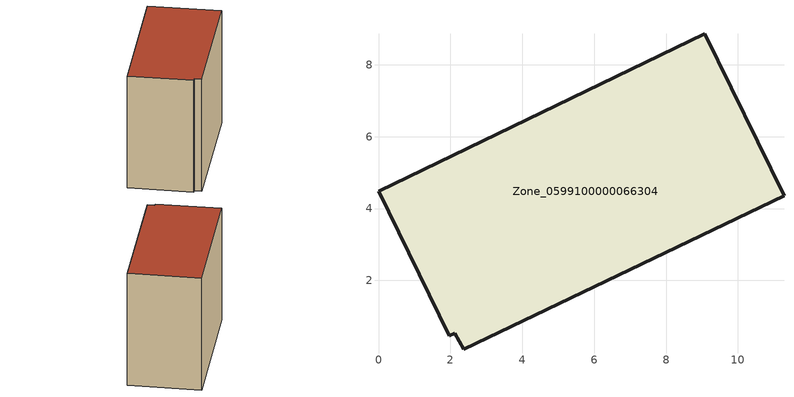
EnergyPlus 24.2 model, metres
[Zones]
Zone_0599100000066304
 floor ground (C_G): 2.12,0.53 1.96,0.47 0,4.48 9.08,8.86 11.28,4.35 2.37,0.09 z0
 wall outside (C_F): 11.28,4.35 9.08,8.86 0,4.48 1.96,0.47 2.12,0.53 2.37,0.09 11.28,4.35 z0:8.43
 roof outside (C_R): 2.37,0.09 11.28,4.35 9.08,8.86 0,4.48 1.96,0.47 2.12,0.53 z8.43
[BUILDING]
Pand.0599100000066304: North Axis=0; Terrain=City; Loads Convergence Tolerance Value=0.04; Temperature Convergence Tolerance Value=0.4; Solar Distribution=FullExterior; Maximum Number of Warmup Days=25; Minimum Number of Warmup Days=1
[Site:Location]
Rotterdam.The.Hague.AP_ZH_NLD Design_Conditions: Latitude=51.96; Longitude=4.45; Time Zone=1; Elevation=-4.5
[SITE:GROUNDTEMPERATURE:BUILDINGSURFACE]
18, 18, 18, 18, 18, 18, 18, 18, 18, 18, 18, 18
[MATERIAL] Thermal Absorptance=0.9; Solar Absorptance=0.7; Visible Absorptance=0.7
Name | Roughness | Thickness | Conductivity | Density | Specific Heat
G.TI.1946-1964 | MediumSmooth | 0.15 | 1 | 540 | 1210
F.TI.1946-1964 | Rough | 0.3 | 0.857143 | 1920 | 840
R.TI.1946-1964 | MediumRough | 0.2 | 0.277778 | 1500 | 1000
[CONSTRUCTION]
C_G: G.TI.1946-1964
C_F: F.TI.1946-1964
C_R: R.TI.1946-1964
[ZONE]
Zone_0599100000066304: Type=1; Multiplier=1; Ceiling Height=Autocalculate; Volume=Autocalculate; Floor Area=autocalculate; Part of Total Floor Area=Yes
[ZONEINFILTRATION:DESIGNFLOWRATE]
Infil_Zone_0599100000066304: Zone or ZoneList or Space or SpaceList=Zone_0599100000066304; Schedule=AlwaysOn; Design Flow Rate Calculation Method=Flow/Area; Flow Rate per Floor Area=0.003; Constant Term Coefficient=1; Temperature Term Coefficient=0; Velocity Term Coefficient=0; Velocity Squared Term Coefficient=0
[HVACTEMPLATE:ZONE:IDEALLOADSAIRSYSTEM]
Zone_0599100000066304: Maximum Heating Supply Air Temperature=50; Minimum Cooling Supply Air Temperature=13; Maximum Heating Supply Air Humidity Ratio=0.0156; Minimum Cooling Supply Air Humidity Ratio=0.0077; Heating Limit=NoLimit; Cooling Limit=NoLimit; Dehumidification Control Type=ConstantSensibleHeatRatio; Cooling Sensible Heat Ratio=0.7; Dehumidification Setpoint=60; Humidification Control Type=None; Humidification Setpoint=30; Outdoor Air Method=None; Outdoor Air Flow Rate per Person=0.00944; Outdoor Air Flow Rate per Zone Floor Area=0; Outdoor Air Flow Rate per Zone=0; Demand Controlled Ventilation Type=None; Outdoor Air Economizer Type=NoEconomizer; Heat Recovery Type=None; Sensible Heat Recovery Effectiveness=0.7; Latent Heat Recovery Effectiveness=0.65
[ZONECONTROL:THERMOSTAT]
ThermostatControl_Zone_0599100000066304: Zone or ZoneList=Zone_0599100000066304; Control Type Schedule=DualSetpointControlType; Control 1=Thermostat_Zone_0599100000066304; Temperature Difference Between Cutout And Setpoint=0
[THERMOSTATSETPOINT:DUALSETPOINT]
Thermostat_Zone_0599100000066304: Heating Setpoint Temperature Schedule=HeatingSetpoint_Zone_0599100000066304; Cooling Setpoint Temperature Schedule=CoolingSetpoint_Zone_0599100000066304
[SCHEDULE:COMPACT]
HeatingSetpoint_Zone_0599100000066304: Through: 12/31, For: AllDays, Until: 24:00, 21
CoolingSetpoint_Zone_0599100000066304: Through: 12/31, For: AllDays, Until: 24:00, 24
DualSetpointControlType: Through: 12/31, For: AllDays, Until: 24:00, 4
AlwaysOn: Through: 12/31, For: AllDays, Until: 24:00, 1
